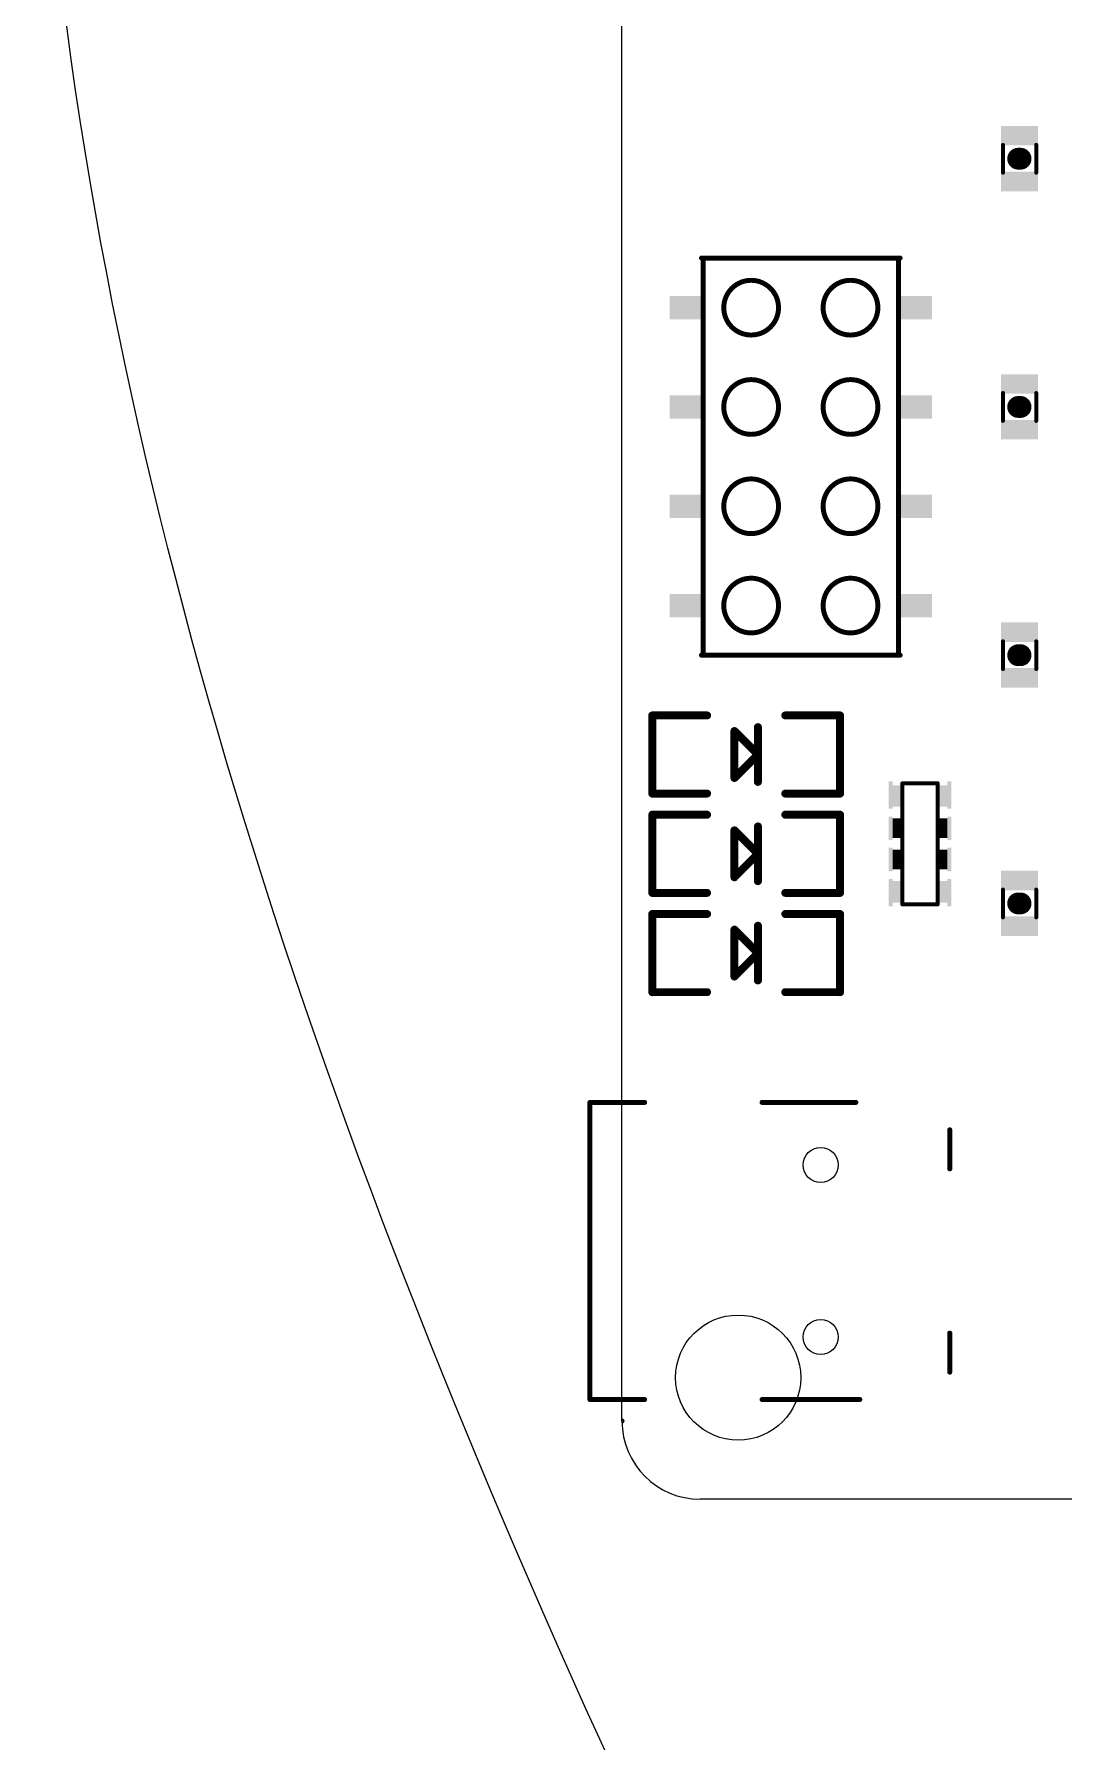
# Model space of a CAD drawing. Header units: inches. Extents: x 45 to 265, y 35 to 235.
# Drawn here: x 190.15 to 216.48, y 78.73 to 122.42 of the extents above; entities that cross this region are included whole.
import ezdxf

# ---------------------------------------------------------------- set-up
doc = ezdxf.new("R2010")
doc.units = ezdxf.units.IN
doc.header["$MEASUREMENT"] = 0
for name, color, linetype in [('20', 7, 'Continuous'), ('21', 253, 'Continuous'), ('51', 253, 'Continuous')]:
    doc.layers.add(name, color=color, linetype=linetype)

# ---------------------------------------------------------------- blocks, each defined once
blk = doc.blocks.new('RECT')
blk.add_solid([(-0.5, -0.5), (0.5, -0.5), (-0.5, 0.5), (0.5, 0.5)])

msp = doc.modelspace()

# ---------------------------------------------------------------- linework, layer by layer
msp.add_circle((208.15, 88.052), 1.6)
msp.add_open_spline([(227.65, 35.052), (246.4, 68.385), (283.9, 135.052), (246.4, 201.718), (227.65, 235.052), (208.9, 201.718), (171.4, 135.052), (208.9, 68.385), (227.65, 35.052)], degree=3, knots=[0, 0, 0, 0, 106.800047, 213.600094, 213.600094, 213.600094, 320.40014, 427.200187, 427.200187, 427.200187, 427.200187])
at = {"layer": '20'}
for p, q in [((205.179, 86.941), (205.179, 182.941)), ((248.179, 84.941), (207.179, 84.941))]:
    msp.add_line(p, q, dxfattribs=at)
at = {"layer": '20', "const_width": 0.065}
msp.add_lwpolyline([(205.179, 86.909, 1), (205.179, 86.974)], format="xyb", dxfattribs=at)
at = {"layer": '20'}
for centre in [(210.259, 93.491), (210.259, 89.091)]:
    msp.add_circle(centre, 0.45, dxfattribs=at)
msp.add_arc((207.179, 86.941), 2, 180, 270, dxfattribs=at)
at = {"layer": '21'}
for points, const_width in [([(215.369, 119.231), (215.308, 119.231)], 0.559), ([(207.211, 116.691), (212.291, 116.691)], 0.127), ([(215.369, 112.881), (215.308, 112.881)], 0.559), ([(207.211, 106.531), (212.291, 106.531)], 0.127), ([(215.369, 106.531), (215.308, 106.531)], 0.559), ([(207.354, 104.991), (205.954, 104.991)], 0.203), ([(205.954, 104.991), (205.954, 102.991)], 0.203), ([(209.354, 104.991), (210.754, 104.991)], 0.203), ([(210.754, 104.991), (210.754, 102.991)], 0.203), ([(208.654, 103.991), (208.054, 104.591)], 0.203), ([(208.054, 104.591), (208.054, 103.391)], 0.203), ([(208.654, 104.691), (208.654, 103.991)], 0.203), ([(208.054, 103.391), (208.654, 103.991)], 0.203), ([(208.654, 103.991), (208.654, 103.291)], 0.203), ([(205.954, 102.991), (207.354, 102.991)], 0.203), ([(210.754, 102.991), (209.354, 102.991)], 0.203), ([(207.354, 102.451), (205.954, 102.451)], 0.203), ([(205.954, 102.451), (205.954, 100.451)], 0.203), ([(208.654, 102.151), (208.654, 101.451)], 0.203), ([(209.354, 102.451), (210.754, 102.451)], 0.203), ([(210.754, 102.451), (210.754, 100.451)], 0.203), ([(208.654, 101.451), (208.054, 102.051)], 0.203), ([(208.054, 102.051), (208.054, 100.851)], 0.203), ([(208.054, 100.851), (208.654, 101.451)], 0.203), ([(208.654, 101.451), (208.654, 100.751)], 0.203), ([(205.954, 100.451), (207.354, 100.451)], 0.203), ([(210.754, 100.451), (209.354, 100.451)], 0.203), ([(215.369, 100.181), (215.308, 100.181)], 0.559), ([(207.354, 99.911), (205.954, 99.911)], 0.203), ([(205.954, 99.911), (205.954, 97.911)], 0.203), ([(208.654, 98.911), (208.054, 99.511)], 0.203), ([(208.054, 99.511), (208.054, 98.311)], 0.203), ([(208.654, 99.611), (208.654, 98.911)], 0.203), ([(209.354, 99.911), (210.754, 99.911)], 0.203), ([(210.754, 99.911), (210.754, 97.911)], 0.203), ([(208.054, 98.311), (208.654, 98.911)], 0.203), ([(208.654, 98.911), (208.654, 98.211)], 0.203), ([(205.954, 97.911), (207.354, 97.911)], 0.203), ([(210.754, 97.911), (209.354, 97.911)], 0.203), ([(208.759, 95.091), (211.159, 95.091)], 0.127), ([(213.559, 94.391), (213.559, 93.391)], 0.127), ([(213.559, 89.191), (213.559, 88.191)], 0.127), ([(211.259, 87.491), (208.759, 87.491)], 0.127)]:
    msp.add_lwpolyline(points, dxfattribs=dict(at, const_width=const_width))
for points, const_width in [([(215.308, 119.371, 1), (215.308, 119.092)], 0.279), ([(215.369, 119.092, 1), (215.369, 119.371)], 0.279), ([(207.211, 116.723, 1), (207.211, 116.66)], 0.0635), ([(212.291, 116.66, 1), (212.291, 116.723)], 0.0635), ([(215.308, 113.021, 1), (215.308, 112.742)], 0.279), ([(215.369, 112.742, 1), (215.369, 113.021)], 0.279), ([(207.211, 106.563, 1), (207.211, 106.5)], 0.0635), ([(212.291, 106.5, 1), (212.291, 106.563)], 0.0635), ([(215.308, 106.671, 1), (215.308, 106.392)], 0.279), ([(215.369, 106.392, 1), (215.369, 106.671)], 0.279), ([(205.954, 105.042, 1), (205.954, 104.941)], 0.102), ([(206.005, 104.991, 1), (205.903, 104.991)], 0.102), ([(207.354, 104.941, 1), (207.354, 105.042)], 0.102), ([(209.354, 105.042, 1), (209.354, 104.941)], 0.102), ([(210.805, 104.991, 1), (210.703, 104.991)], 0.102), ([(210.754, 104.941, 1), (210.754, 105.042)], 0.102), ([(208.09, 104.627, 1), (208.018, 104.556)], 0.102), ([(208.105, 104.591, 1), (208.003, 104.591)], 0.102), ([(208.705, 104.691, 1), (208.603, 104.691)], 0.102), ([(208.705, 103.991, 1), (208.603, 103.991)], 0.102), ([(208.603, 103.991, 1), (208.705, 103.991)], 0.102), ([(208.69, 103.956, 1), (208.618, 104.027)], 0.102), ([(208.618, 103.956, 1), (208.69, 104.027)], 0.102), ([(205.954, 103.042, 1), (205.954, 102.941)], 0.102), ([(207.354, 102.941, 1), (207.354, 103.042)], 0.102), ([(208.018, 103.427, 1), (208.09, 103.356)], 0.102), ([(208.003, 103.391, 1), (208.105, 103.391)], 0.102), ([(208.603, 103.291, 1), (208.705, 103.291)], 0.102), ([(209.354, 103.042, 1), (209.354, 102.941)], 0.102), ([(210.754, 102.941, 1), (210.754, 103.042)], 0.102), ([(205.903, 102.991, 1), (206.005, 102.991)], 0.102), ([(210.703, 102.991, 1), (210.805, 102.991)], 0.102), ([(205.954, 102.502, 1), (205.954, 102.401)], 0.102), ([(206.005, 102.451, 1), (205.903, 102.451)], 0.102), ([(207.354, 102.401, 1), (207.354, 102.502)], 0.102), ([(208.705, 102.151, 1), (208.603, 102.151)], 0.102), ([(209.354, 102.502, 1), (209.354, 102.401)], 0.102), ([(210.805, 102.451, 1), (210.703, 102.451)], 0.102), ([(210.754, 102.401, 1), (210.754, 102.502)], 0.102), ([(208.09, 102.087, 1), (208.018, 102.016)], 0.102), ([(208.105, 102.051, 1), (208.003, 102.051)], 0.102), ([(208.705, 101.451, 1), (208.603, 101.451)], 0.102), ([(208.603, 101.451, 1), (208.705, 101.451)], 0.102), ([(208.69, 101.416, 1), (208.618, 101.487)], 0.102), ([(208.618, 101.416, 1), (208.69, 101.487)], 0.102), ([(208.018, 100.887, 1), (208.09, 100.816)], 0.102), ([(205.954, 100.502, 1), (205.954, 100.401)], 0.102), ([(205.903, 100.451, 1), (206.005, 100.451)], 0.102), ([(207.354, 100.401, 1), (207.354, 100.502)], 0.102), ([(208.003, 100.851, 1), (208.105, 100.851)], 0.102), ([(208.603, 100.751, 1), (208.705, 100.751)], 0.102), ([(209.354, 100.502, 1), (209.354, 100.401)], 0.102), ([(210.703, 100.451, 1), (210.805, 100.451)], 0.102), ([(210.754, 100.401, 1), (210.754, 100.502)], 0.102), ([(215.308, 100.321, 1), (215.308, 100.042)], 0.279), ([(215.369, 100.042, 1), (215.369, 100.321)], 0.279), ([(205.954, 99.962, 1), (205.954, 99.861)], 0.102), ([(206.005, 99.911, 1), (205.903, 99.911)], 0.102), ([(207.354, 99.861, 1), (207.354, 99.962)], 0.102), ([(208.09, 99.547, 1), (208.018, 99.476)], 0.102), ([(208.105, 99.511, 1), (208.003, 99.511)], 0.102), ([(208.705, 99.611, 1), (208.603, 99.611)], 0.102), ([(209.354, 99.962, 1), (209.354, 99.861)], 0.102), ([(210.805, 99.911, 1), (210.703, 99.911)], 0.102), ([(210.754, 99.861, 1), (210.754, 99.962)], 0.102), ([(208.705, 98.911, 1), (208.603, 98.911)], 0.102), ([(208.603, 98.911, 1), (208.705, 98.911)], 0.102), ([(208.69, 98.876, 1), (208.618, 98.947)], 0.102), ([(208.618, 98.876, 1), (208.69, 98.947)], 0.102), ([(208.018, 98.347, 1), (208.09, 98.276)], 0.102), ([(208.003, 98.311, 1), (208.105, 98.311)], 0.102), ([(205.954, 97.962, 1), (205.954, 97.861)], 0.102), ([(205.903, 97.911, 1), (206.005, 97.911)], 0.102), ([(207.354, 97.861, 1), (207.354, 97.962)], 0.102), ([(208.603, 98.211, 1), (208.705, 98.211)], 0.102), ([(209.354, 97.962, 1), (209.354, 97.861)], 0.102), ([(210.703, 97.911, 1), (210.805, 97.911)], 0.102), ([(210.754, 97.861, 1), (210.754, 97.962)], 0.102), ([(208.759, 95.123, 1), (208.759, 95.06)], 0.0635), ([(211.159, 95.06, 1), (211.159, 95.123)], 0.0635), ([(213.591, 94.391, 1), (213.527, 94.391)], 0.0635), ([(213.527, 93.391, 1), (213.591, 93.391)], 0.0635), ([(213.591, 89.191, 1), (213.527, 89.191)], 0.0635), ([(213.527, 88.191, 1), (213.591, 88.191)], 0.0635), ([(208.759, 87.523, 1), (208.759, 87.46)], 0.0635), ([(211.259, 87.46, 1), (211.259, 87.523)], 0.0635)]:
    msp.add_lwpolyline(points, format="xyb", dxfattribs=dict(at, const_width=const_width))
at = {"layer": '51'}
for points, const_width in [([(214.92, 119.587), (214.92, 118.875)], 0.102), ([(215.771, 119.587), (215.771, 118.875)], 0.102), ([(207.251, 106.531), (207.251, 116.691)], 0.127), ([(207.251, 116.691), (212.251, 116.691)], 0.127), ([(212.251, 116.691), (212.251, 106.531)], 0.127), ([(214.92, 113.237), (214.92, 112.525)], 0.102), ([(215.771, 113.237), (215.771, 112.525)], 0.102), ([(212.251, 106.531), (207.251, 106.531)], 0.127), ([(214.92, 106.887), (214.92, 106.175)], 0.102), ([(215.771, 106.887), (215.771, 106.175)], 0.102), ([(212.349, 103.255), (213.249, 103.255)], 0.102), ([(212.349, 100.155), (212.349, 103.255)], 0.102), ([(213.249, 103.255), (213.249, 100.155)], 0.102), ([(214.92, 100.537), (214.92, 99.825)], 0.102), ([(215.771, 100.537), (215.771, 99.825)], 0.102), ([(213.249, 100.155), (212.349, 100.155)], 0.102), ([(204.359, 95.091), (204.359, 87.491)], 0.127), ([(204.359, 95.091), (205.759, 95.091)], 0.127), ([(204.359, 87.491), (205.759, 87.491)], 0.127)]:
    msp.add_lwpolyline(points, dxfattribs=dict(at, const_width=const_width))
for points, const_width in [([(214.945, 119.587, 1), (214.894, 119.587)], 0.0508), ([(215.796, 119.587, 1), (215.745, 119.587)], 0.0508), ([(214.894, 118.875, 1), (214.945, 118.875)], 0.0508), ([(215.745, 118.875, 1), (215.796, 118.875)], 0.0508), ([(207.283, 116.691, 1), (207.219, 116.691)], 0.0635), ([(207.251, 116.723, 1), (207.251, 116.66)], 0.0635), ([(212.282, 116.691, 1), (212.219, 116.691)], 0.0635), ([(212.251, 116.66, 1), (212.251, 116.723)], 0.0635), ([(208.481, 114.721, 1), (208.481, 116.121, 1), (208.481, 114.721)], 0.127), ([(211.021, 114.721, 1), (211.021, 116.121, 1), (211.021, 114.721)], 0.127), ([(208.481, 112.181, 1), (208.481, 113.581, 1), (208.481, 112.181)], 0.127), ([(208.481, 112.181, 1), (208.481, 113.581, 1), (208.481, 112.181)], 0.127), ([(211.021, 112.181, 1), (211.021, 113.581, 1), (211.021, 112.181)], 0.127), ([(214.945, 113.237, 1), (214.894, 113.237)], 0.0508), ([(215.796, 113.237, 1), (215.745, 113.237)], 0.0508), ([(214.894, 112.525, 1), (214.945, 112.525)], 0.0508), ([(215.745, 112.525, 1), (215.796, 112.525)], 0.0508), ([(208.481, 109.641, 1), (208.481, 111.041, 1), (208.481, 109.641)], 0.127), ([(211.021, 109.641, 1), (211.021, 111.041, 1), (211.021, 109.641)], 0.127), ([(208.481, 107.101, 1), (208.481, 108.501, 1), (208.481, 107.101)], 0.127), ([(211.021, 107.101, 1), (211.021, 108.501, 1), (211.021, 107.101)], 0.127), ([(207.251, 106.563, 1), (207.251, 106.5)], 0.0635), ([(212.251, 106.5, 1), (212.251, 106.563)], 0.0635), ([(214.945, 106.887, 1), (214.894, 106.887)], 0.0508), ([(215.796, 106.887, 1), (215.745, 106.887)], 0.0508), ([(207.219, 106.531, 1), (207.283, 106.531)], 0.0635), ([(212.219, 106.531, 1), (212.282, 106.531)], 0.0635), ([(214.894, 106.175, 1), (214.945, 106.175)], 0.0508), ([(215.745, 106.175, 1), (215.796, 106.175)], 0.0508), ([(212.349, 103.281, 1), (212.349, 103.23)], 0.0508), ([(212.374, 103.255, 1), (212.323, 103.255)], 0.0508), ([(213.274, 103.255, 1), (213.223, 103.255)], 0.0508), ([(213.249, 103.23, 1), (213.249, 103.281)], 0.0508), ([(214.945, 100.537, 1), (214.894, 100.537)], 0.0508), ([(215.796, 100.537, 1), (215.745, 100.537)], 0.0508), ([(212.349, 100.181, 1), (212.349, 100.13)], 0.0508), ([(212.323, 100.155, 1), (212.374, 100.155)], 0.0508), ([(213.223, 100.155, 1), (213.274, 100.155)], 0.0508), ([(213.249, 100.13, 1), (213.249, 100.181)], 0.0508), ([(214.894, 99.825, 1), (214.945, 99.825)], 0.0508), ([(215.745, 99.825, 1), (215.796, 99.825)], 0.0508), ([(204.39, 95.091, 1), (204.327, 95.091)], 0.0635), ([(204.359, 95.123, 1), (204.359, 95.06)], 0.0635), ([(205.759, 95.06, 1), (205.759, 95.123)], 0.0635), ([(204.359, 87.523, 1), (204.359, 87.46)], 0.0635), ([(204.327, 87.491, 1), (204.39, 87.491)], 0.0635), ([(205.759, 87.46, 1), (205.759, 87.523)], 0.0635)]:
    msp.add_lwpolyline(points, format="xyb", dxfattribs=dict(at, const_width=const_width))

# ---------------------------------------------------------------- block references
for p, xscale, yscale, rotation in [((215.344, 119.82), 0.5001, 0.95, 270), ((215.344, 118.651), 0.5001, 0.95, 270), ((206.801, 115.421), 0.6, 0.8, 90), ((212.701, 115.421), 0.6, 0.8, 270), ((215.344, 113.47), 0.5001, 0.95, 270), ((206.801, 112.881), 0.6, 0.8, 90), ((206.801, 112.881), 0.6, 0.8, 90), ((212.701, 112.881), 0.6, 0.8, 270), ((215.344, 112.301), 0.5001, 0.95, 270), ((206.801, 110.341), 0.6, 0.8, 90), ((212.701, 110.341), 0.6, 0.8, 270), ((206.801, 107.801), 0.6, 0.8, 90), ((212.701, 107.801), 0.6, 0.8, 270), ((215.344, 107.12), 0.5001, 0.95, 270), ((215.344, 105.951), 0.5001, 0.95, 270), ((212.049, 102.955), 0.7, 0.1, 270), ((212.199, 102.93), 0.55, 0.2, 270), ((213.399, 102.93), 0.55, 0.2, 270), ((213.549, 102.955), 0.7, 0.1, 270), ((212.049, 102.105), 0.6, 0.1, 270), ((212.199, 102.105), 0.5, 0.2, 270), ((213.399, 102.105), 0.5, 0.2, 270), ((213.549, 102.105), 0.6, 0.1, 270), ((212.049, 101.305), 0.6, 0.1, 270), ((212.199, 101.305), 0.5, 0.2, 270), ((213.399, 101.305), 0.5, 0.2, 270), ((213.549, 101.305), 0.6, 0.1, 270), ((215.344, 100.77), 0.5001, 0.95, 270), ((212.049, 100.455), 0.7, 0.1, 270), ((212.199, 100.48), 0.55, 0.2, 270), ((213.399, 100.48), 0.55, 0.2, 270), ((213.549, 100.455), 0.7, 0.1, 270), ((215.344, 99.601), 0.5001, 0.95, 270)]:
    msp.add_blockref('RECT', p, dxfattribs=dict(at, xscale=xscale, yscale=yscale, rotation=rotation))

doc.saveas('drawing.dxf')
